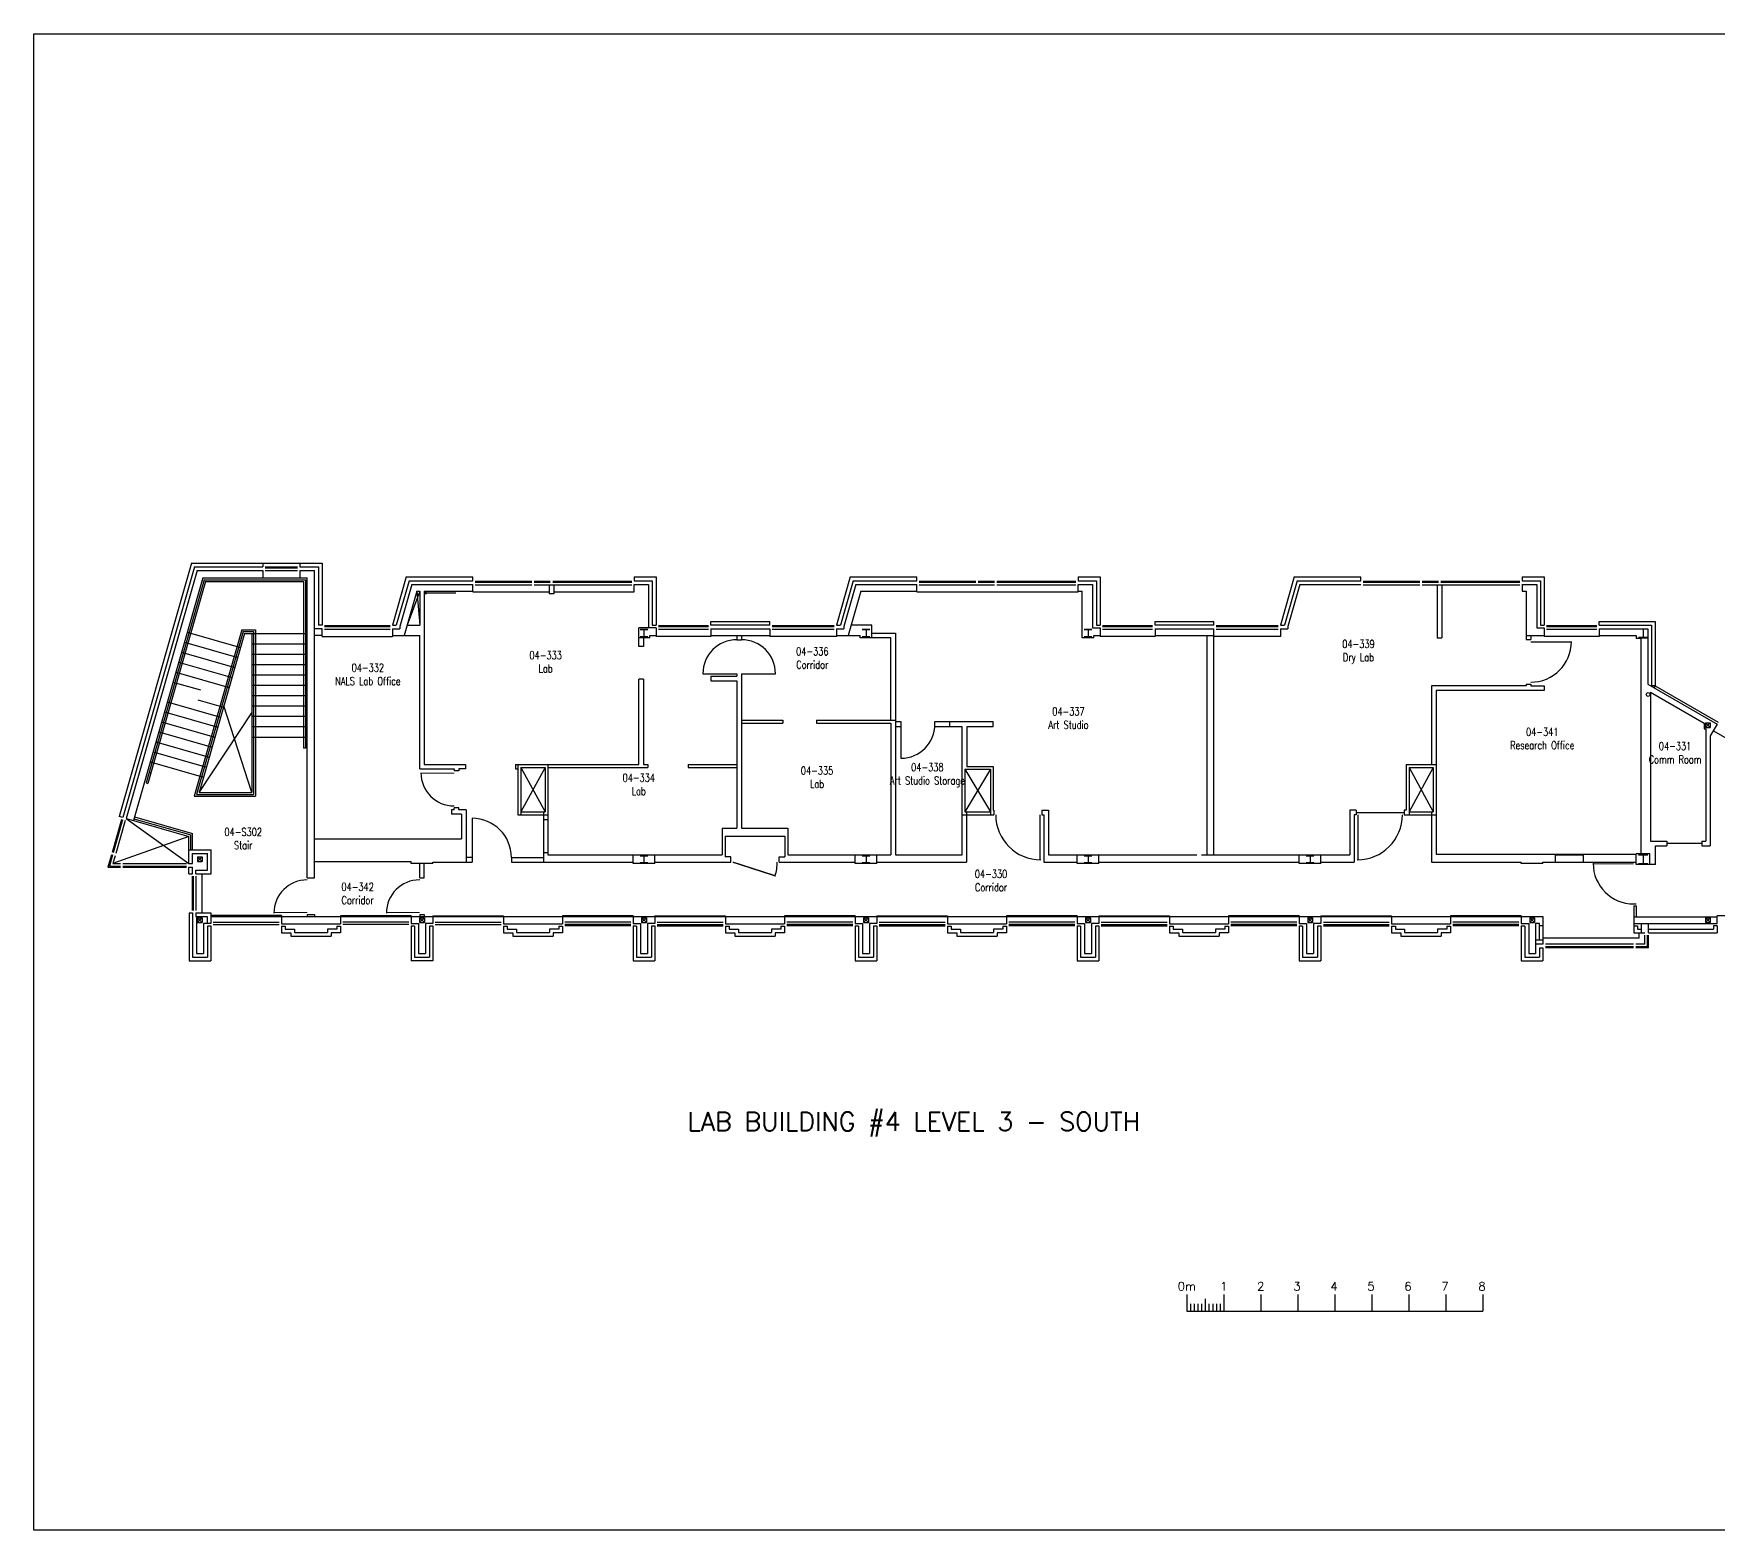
# Model space of a CAD drawing. Extents: x 11182 to 734459, y -1391328 to 152085.
# Drawn here: x 387049 to 432575, y -151485 to -111038 of the extents above; entities that cross this region are included whole.
import ezdxf
from ezdxf.enums import TextEntityAlignment as Align

# ---------------------------------------------------------------- set-up
doc = ezdxf.new("R2010")
doc.units = 0
doc.header["$LTSCALE"] = 500
doc.header["$MEASUREMENT"] = 0
doc.layers.get('0').update_dxf_attribs({"linetype": 'CONTINUOUS'})
doc.layers.add('0_Defpoints', color=106, linetype='CONTINUOUS', plot=False)
for name, color, linetype in [('0_room_data', 7, 'CONTINUOUS'), ('0_text', 7, 'CONTINUOUS'), ('1_Wall_Exist', 251, 'CONTINUOUS'), ('3_Text', 7, 'CONTINUOUS')]:
    doc.layers.add(name, color=color, linetype=linetype)
doc.styles.add('1_200', font='simplex.shx', dxfattribs={"width": 0.75, "height": 460})
doc.styles.get("Standard").update_dxf_attribs({"font": 'ROMANS', "height": 200})

# ---------------------------------------------------------------- blocks, each defined once
blk = doc.blocks.new('room_data')
at = {"layer": '3_Text', "style": '1_200', "width": 0.75}
for tag, p in [('ROOMNUM', (0, 0)), ('ROOMUSE', (0, -575))]:
    blk.add_attdef(tag, text='', height=345, dxfattribs=at).set_placement(p, align=Align.MIDDLE_CENTER)

msp = doc.modelspace()

# ---------------------------------------------------------------- linework, layer by layer
for p, q in [((418211, -145115), (418211, -145561)), ((419211, -145115), (419211, -145561)), ((420211, -145115), (420211, -145561)), ((421211, -145115), (421211, -145561)), ((422211, -145115), (422211, -145561)), ((423211, -145115), (423211, -145561)), ((424211, -145115), (424211, -145561)), ((425211, -145115), (425211, -145561)), ((426211, -145115), (426211, -145561)), ((418211, -145561), (426211, -145561)), ((418311, -145361), (418311, -145561)), ((418411, -145361), (418411, -145561)), ((418511, -145361), (418511, -145561)), ((418611, -145361), (418611, -145561)), ((418711, -145229), (418711, -145561)), ((418811, -145361), (418811, -145561)), ((418911, -145361), (418911, -145561)), ((419011, -145361), (419011, -145561)), ((419111, -145361), (419111, -145561))]:
    msp.add_line(p, q)
at = {"layer": '0_Defpoints'}
msp.add_line((387049, -111038), (503373, -111038), dxfattribs=at)
msp.add_lwpolyline([(503373, -151485), (387049, -151485), (387049, -111038)], dxfattribs=at)
at = {"layer": '1_Wall_Exist'}
for p, q in [((391316, -125345), (389359, -132191)), ((391391, -125445), (389455, -132218)), ((391467, -125545), (389551, -132246)), ((391316, -125345), (394842, -125345)), ((391391, -125445), (393242, -125445)), ((391467, -125545), (393242, -125545)), ((393242, -125345), (393242, -125445)), ((393242, -125545), (393242, -125745)), ((393306, -125445), (394178, -125445)), ((393306, -125475), (394178, -125475)), ((393306, -125545), (394178, -125545)), ((394242, -125345), (394242, -125445)), ((394242, -125445), (394742, -125445)), ((394242, -125545), (394642, -125545)), ((394242, -125545), (394242, -125745)), ((394642, -133855), (394642, -125545)), ((394742, -125445), (394742, -127021)), ((394842, -125345), (394842, -127021)), ((391617, -125745), (389743, -132301)), ((391655, -125795), (390085, -131286)), ((391693, -125845), (390133, -131300)), ((391617, -125745), (394442, -125745)), ((391655, -125795), (394392, -125795)), ((391693, -125845), (394342, -125845)), ((394342, -125845), (394342, -130345)), ((394392, -125795), (394392, -130345)), ((394442, -133855), (394442, -125745)), ((397117, -125720), (396745, -127021)), ((397192, -125820), (396849, -127021)), ((397268, -125920), (396942, -127059)), ((397403, -126100), (397060, -127300)), ((397117, -125720), (398916, -125720)), ((397480, -126100), (397140, -127022)), ((397192, -125820), (398916, -125820)), ((397268, -125920), (398916, -125920)), ((397403, -126100), (397480, -126100)), ((397403, -126100), (397480, -127022)), ((397480, -126100), (397480, -127022)), ((397604, -126100), (397604, -130785)), ((397604, -126100), (398916, -126100)), ((398916, -125820), (398916, -125720)), ((398916, -126125), (398916, -125920)), ((398980, -125831), (400510, -125831)), ((398980, -125861), (400510, -125861)), ((398980, -125931), (400510, -125931)), ((400574, -125831), (401010, -125831)), ((400574, -125861), (401010, -125861)), ((400574, -125931), (403213, -125931)), ((400980, -125931), (400980, -126175)), ((401074, -125831), (403213, -125831)), ((401074, -125861), (403213, -125861)), ((401104, -125931), (401104, -126175)), ((403277, -125720), (403277, -125820)), ((403277, -125720), (403867, -125720)), ((403277, -125820), (403767, -125820)), ((403277, -126125), (403277, -125920)), ((403277, -125920), (403667, -125920)), ((403667, -125920), (403667, -127091)), ((403767, -125820), (403767, -127021)), ((403867, -125720), (403867, -127021)), ((409117, -125720), (408745, -127021)), ((409192, -125820), (408849, -127021)), ((409268, -125920), (408942, -127059)), ((409403, -126100), (409060, -127300)), ((409117, -125720), (410916, -125720)), ((409192, -125820), (410916, -125820)), ((409268, -125920), (410916, -125920)), ((409403, -126100), (410916, -126100)), ((410916, -125820), (410916, -125720)), ((410916, -126125), (410916, -125920)), ((410980, -125831), (412510, -125831)), ((410980, -125861), (412510, -125861)), ((410980, -125931), (413010, -125931)), ((412574, -125831), (413010, -125831)), ((412574, -125861), (413010, -125861)), ((413074, -125831), (415213, -125831)), ((413074, -125861), (415213, -125861)), ((413074, -125931), (415213, -125931)), ((415277, -125720), (415867, -125720)), ((415277, -125720), (415277, -125820)), ((415277, -125820), (415767, -125820)), ((415277, -125920), (415667, -125920)), ((415277, -126125), (415277, -125920)), ((415277, -126100), (415383, -126100)), ((415383, -127363), (415383, -126100)), ((415667, -125920), (415667, -127091)), ((415767, -125820), (415767, -127021)), ((415867, -125720), (415867, -127021)), ((421117, -125720), (420745, -127021)), ((421192, -125820), (420849, -127021)), ((421268, -125920), (420942, -127059)), ((421117, -125720), (422916, -125720)), ((421192, -125820), (422916, -125820)), ((421268, -125920), (422916, -125920)), ((422916, -125820), (422916, -125720)), ((422980, -125831), (424510, -125831)), ((422980, -125861), (424510, -125861)), ((422980, -125931), (424510, -125931)), ((424574, -125831), (425010, -125831)), ((424574, -125861), (425010, -125861)), ((424574, -125931), (427213, -125931)), ((424980, -125931), (424980, -127363)), ((425074, -125831), (427213, -125831)), ((425074, -125861), (427213, -125861)), ((425104, -125931), (425104, -127363)), ((427277, -125720), (427867, -125720)), ((427277, -125720), (427277, -125820)), ((427277, -125820), (427767, -125820)), ((427277, -125920), (427667, -125920)), ((427277, -125920), (427277, -126100)), ((427277, -126100), (427383, -126100)), ((427383, -126100), (427383, -127414)), ((427667, -125920), (427667, -127091)), ((427767, -125820), (427767, -127021)), ((427867, -125720), (427867, -127021)), ((397604, -126150), (398454, -126150)), ((397664, -126120), (397624, -126120)), ((397624, -126120), (397624, -126180)), ((397664, -126180), (397624, -126180)), ((398916, -126125), (400980, -126125)), ((401104, -126175), (400980, -126175)), ((401104, -126125), (403277, -126125)), ((410916, -126125), (415277, -126125)), ((405352, -126920), (406942, -126920)), ((405352, -127021), (405352, -126920)), ((406942, -127021), (406942, -126920)), ((417352, -127021), (417352, -126920)), ((417352, -126920), (418942, -126920)), ((418942, -127021), (418942, -126920)), ((429352, -126920), (430867, -126920)), ((429352, -127020), (429352, -126920)), ((430867, -126920), (430867, -128659)), ((391197, -127215), (392639, -127627)), ((392673, -127145), (391387, -131645)), ((392711, -127195), (391453, -131595)), ((392749, -127245), (391519, -131545)), ((392673, -127145), (393042, -127145)), ((392711, -127195), (392992, -127195)), ((392749, -127245), (394442, -127245)), ((392942, -127245), (392942, -131545)), ((392992, -127195), (392992, -131595)), ((393042, -127145), (393042, -131645)), ((394842, -127120), (394642, -127120)), ((394842, -127300), (394642, -127300)), ((394842, -127021), (394742, -127021)), ((394842, -127325), (394842, -127120)), ((394842, -127325), (396742, -127325)), ((394906, -127031), (396678, -127031)), ((394906, -127061), (396678, -127061)), ((394906, -127131), (396678, -127131)), ((396742, -127120), (396742, -127325)), ((396742, -127120), (396942, -127120)), ((396742, -127300), (397480, -127300)), ((396745, -127021), (396849, -127021)), ((396942, -127059), (396942, -127120)), ((397140, -127022), (397480, -127022)), ((397480, -130909), (397480, -127300)), ((403404, -127596), (403404, -127091)), ((403867, -127091), (403404, -127091)), ((403701, -127363), (403404, -127363)), ((403644, -127143), (403440, -127143)), ((403644, -127153), (403440, -127153)), ((403644, -127337), (403440, -127337)), ((403644, -127347), (403440, -127347)), ((403528, -127363), (403528, -127596)), ((403542, -127143), (403542, -127347)), ((403701, -127363), (403701, -127300)), ((403701, -127300), (403867, -127300)), ((403767, -127021), (403867, -127021)), ((403867, -127091), (403867, -127325)), ((405352, -127325), (403867, -127325)), ((403931, -127031), (405288, -127031)), ((403931, -127061), (405288, -127061)), ((403931, -127131), (405288, -127131)), ((406942, -127021), (405352, -127021)), ((405352, -127120), (405352, -127325)), ((405352, -127120), (406942, -127120)), ((405352, -127300), (406942, -127300)), ((406052, -127300), (406052, -127415)), ((406052, -127415), (406176, -127415)), ((406176, -127300), (406176, -127415)), ((406942, -127120), (406942, -127325)), ((408742, -127325), (406942, -127325)), ((407006, -127031), (408678, -127031)), ((407006, -127061), (408678, -127061)), ((407006, -127131), (408678, -127131)), ((408742, -127120), (408942, -127120)), ((408742, -127120), (408742, -127325)), ((408742, -127300), (409383, -127300)), ((408745, -127021), (408849, -127021)), ((408942, -127059), (408942, -127120)), ((409701, -127022), (409140, -127022)), ((409383, -127363), (409383, -127300)), ((410213, -127363), (409383, -127363)), ((409644, -127143), (409440, -127143)), ((409644, -127153), (409440, -127153)), ((409644, -127337), (409440, -127337)), ((409644, -127347), (409440, -127347)), ((409542, -127143), (409542, -127347)), ((409701, -127363), (409701, -127022)), ((409701, -127239), (410337, -127239)), ((410213, -129590), (410213, -127363)), ((410337, -127239), (410337, -133227)), ((415701, -127363), (415383, -127363)), ((415644, -127143), (415440, -127143)), ((415644, -127153), (415440, -127153)), ((415644, -127337), (415440, -127337)), ((415644, -127347), (415440, -127347)), ((415542, -127143), (415542, -127347)), ((415667, -127091), (415867, -127091)), ((415701, -127300), (415867, -127300)), ((415701, -127363), (415701, -127300)), ((415767, -127021), (415867, -127021)), ((415867, -127091), (415867, -127325)), ((417352, -127325), (415867, -127325)), ((415931, -127031), (417288, -127031)), ((415931, -127061), (417288, -127061)), ((415931, -127131), (417288, -127131)), ((418942, -127021), (417352, -127021)), ((417352, -127120), (418942, -127120)), ((417352, -127120), (417352, -127325)), ((417352, -127300), (418942, -127300)), ((418764, -133227), (418764, -127300)), ((418942, -133227), (418942, -127120)), ((420742, -127325), (418942, -127325)), ((419006, -127031), (420678, -127031)), ((419006, -127061), (420678, -127061)), ((419006, -127131), (420678, -127131)), ((420742, -127120), (420942, -127120)), ((420742, -127120), (420742, -127325)), ((420745, -127021), (420849, -127021)), ((420942, -127059), (420942, -127120)), ((424980, -127363), (425104, -127363)), ((427383, -127300), (427867, -127300)), ((427383, -127414), (427507, -127414)), ((427507, -127300), (427507, -127414)), ((427667, -127091), (427867, -127091)), ((427767, -127021), (427867, -127021)), ((427867, -127091), (427867, -127325)), ((429352, -127325), (427867, -127325)), ((427931, -127031), (429288, -127031)), ((427931, -127061), (429288, -127061)), ((427931, -127131), (429288, -127131)), ((429352, -127020), (430767, -127020)), ((429352, -127120), (429352, -127325)), ((429352, -127120), (430669, -127120)), ((429352, -127300), (430358, -127300)), ((430358, -127300), (430358, -127386)), ((430480, -127386), (430358, -127386)), ((430669, -127130), (430415, -127130)), ((430669, -127360), (430415, -127360)), ((430669, -127370), (430415, -127370)), ((430480, -127386), (430480, -133202)), ((430542, -127120), (430542, -127370)), ((430667, -127120), (430667, -128617)), ((430767, -127020), (430767, -128659)), ((391043, -127753), (392485, -128166)), ((391120, -127484), (392562, -127896)), ((392942, -127525), (394442, -127525)), ((392942, -127805), (394442, -127805)), ((403528, -127596), (403404, -127596)), ((390889, -128292), (392332, -128704)), ((390966, -128023), (392409, -128435)), ((392942, -128085), (394442, -128085)), ((392942, -128365), (394442, -128365)), ((405133, -128335), (406053, -128335)), ((406052, -128335), (406052, -128400)), ((406177, -128335), (406176, -128400)), ((406177, -128335), (407097, -128335)), ((390812, -128561), (391558, -128774)), ((392942, -128645), (394442, -128645)), ((403404, -130785), (403404, -128486)), ((403528, -128486), (403404, -128486)), ((403528, -128486), (403528, -130785)), ((405352, -128400), (405352, -128524)), ((405352, -128400), (406052, -128400)), ((405352, -128524), (406052, -128524)), ((406052, -128524), (406052, -132512)), ((406176, -128400), (406176, -132512)), ((424823, -128663), (424823, -130785)), ((427383, -128663), (424823, -128663)), ((427867, -128787), (424947, -128787)), ((424947, -128787), (424947, -133210)), ((427383, -128614), (427383, -128663)), ((427383, -128614), (427507, -128614)), ((427507, -128614), (427507, -128663)), ((427507, -128663), (427867, -128663)), ((427867, -128663), (427867, -128787)), ((430667, -128617), (432540, -129699)), ((430742, -128834), (432196, -129673)), ((430742, -128834), (430742, -132861)), ((430867, -128659), (430767, -128659)), ((430867, -128659), (430835, -128714)), ((430867, -128659), (432572, -129643)), ((390658, -129099), (392101, -129512)), ((391481, -129043), (392178, -129243)), ((392942, -131545), (392188, -129207)), ((392942, -128925), (394442, -128925)), ((392942, -129205), (394442, -129205)), ((390505, -129638), (391947, -130050)), ((390581, -129369), (392024, -129781)), ((391519, -131545), (392942, -129395)), ((392942, -129485), (394442, -129485)), ((406177, -129590), (407296, -129590)), ((406177, -129670), (407296, -129670)), ((407296, -129590), (407296, -129670)), ((408206, -129590), (408206, -129670)), ((408206, -129590), (410337, -129590)), ((408206, -129670), (410213, -129670)), ((410213, -129670), (410213, -133227)), ((410337, -129625), (410486, -129625)), ((410486, -129625), (410486, -130620)), ((411406, -129625), (412982, -129625)), ((411406, -129771), (411406, -129625)), ((411807, -129771), (411807, -129625)), ((412982, -129771), (412982, -129625)), ((432196, -129673), (432196, -129824)), ((432228, -129664), (432228, -129792)), ((432228, -129664), (432356, -129664)), ((432356, -129664), (432228, -129792)), ((432228, -129664), (432356, -129792)), ((432356, -129664), (432356, -129792)), ((432540, -129699), (432358, -130014)), ((390351, -130176), (391793, -130589)), ((390428, -129907), (391870, -130319)), ((392942, -129765), (394442, -129765)), ((392942, -130045), (394442, -130045)), ((410486, -129771), (410337, -129771)), ((412137, -129771), (411406, -129771)), ((412137, -133227), (412137, -129771)), ((412271, -129771), (412271, -130838)), ((412982, -129771), (412271, -129771)), ((432196, -129824), (432234, -129824)), ((432228, -129792), (432356, -129792)), ((432234, -129824), (432234, -132861)), ((432358, -130014), (432358, -132985)), ((434287, -130941), (432439, -129874)), ((390274, -130446), (391716, -130858)), ((394392, -130345), (394342, -130345)), ((390168, -130998), (390216, -131011)), ((390197, -130715), (391639, -131127)), ((397480, -130909), (398413, -130909)), ((397604, -130785), (398714, -130785)), ((398413, -130909), (398413, -130959)), ((398537, -130959), (398413, -130959)), ((398537, -130909), (398537, -130959)), ((398714, -130909), (398537, -130909)), ((398714, -130785), (398714, -130909)), ((400072, -130785), (400072, -130909)), ((400072, -130785), (403404, -130785)), ((400072, -130909), (400137, -130909)), ((400137, -130785), (400137, -132145)), ((400217, -130865), (400867, -132065)), ((400867, -130865), (400217, -132065)), ((400217, -130865), (400867, -130865)), ((400217, -130865), (400217, -132145)), ((400867, -130865), (400867, -132065)), ((400947, -130785), (400947, -133227)), ((400947, -130865), (403643, -130865)), ((403528, -130785), (403643, -130785)), ((403643, -130785), (403643, -130865)), ((404738, -130785), (406052, -130785)), ((404738, -130785), (404738, -130865)), ((404738, -130865), (406052, -130865)), ((412217, -130918), (412902, -130918)), ((412217, -130918), (412217, -132065)), ((412902, -130918), (412217, -132065)), ((412217, -130918), (412902, -132065)), ((412271, -130838), (412982, -130838)), ((412902, -130918), (412902, -132145)), ((412982, -130838), (412982, -132021)), ((424137, -130785), (424137, -132021)), ((424137, -130785), (424947, -130785)), ((424217, -130865), (424867, -132065)), ((424867, -130865), (424217, -132065)), ((424217, -130865), (424867, -130865)), ((424217, -130865), (424217, -132145)), ((424867, -130865), (424867, -132065)), ((390085, -131286), (390133, -131300)), ((391519, -131545), (392942, -131545)), ((391387, -131645), (393042, -131645)), ((391453, -131595), (392992, -131595)), ((398337, -132009), (398337, -132133)), ((398413, -132009), (398337, -132009)), ((398413, -132009), (398413, -131959)), ((398537, -131959), (398413, -131959)), ((398537, -132009), (398537, -131959)), ((398737, -132009), (398537, -132009)), ((398737, -132009), (398737, -133427)), ((412982, -132021), (412997, -132021)), ((412997, -132021), (412997, -132145)), ((414297, -132021), (414297, -132145)), ((414297, -132021), (414471, -132021)), ((414471, -132021), (414471, -133227)), ((422613, -132021), (422613, -133227)), ((422787, -132021), (422613, -132021)), ((422787, -132021), (422787, -132145)), ((424087, -132021), (424087, -132145)), ((424137, -132021), (424087, -132021)), ((389424, -132276), (389170, -133163)), ((389453, -132284), (389199, -133171)), ((389520, -132304), (389266, -133191)), ((389455, -132218), (389359, -132191)), ((389551, -132246), (389743, -132301)), ((389551, -132246), (391242, -133463)), ((389743, -132301), (391242, -132730)), ((389757, -132253), (391292, -132692)), ((389771, -132205), (391342, -132654)), ((398613, -132133), (398337, -132133)), ((398613, -132133), (398613, -132795)), ((398899, -132243), (398899, -133427)), ((400137, -132145), (400947, -132145)), ((400217, -132065), (400867, -132065)), ((400823, -132065), (400823, -133427)), ((400947, -132285), (400823, -132285)), ((412137, -132145), (412997, -132145)), ((412217, -132065), (412902, -132065)), ((412261, -132065), (412261, -133427)), ((414297, -132145), (414347, -132145)), ((414347, -132145), (414347, -133427)), ((422737, -132145), (422737, -133427)), ((422787, -132145), (422737, -132145)), ((422787, -132083), (424087, -132083)), ((424087, -132145), (424947, -132145)), ((424217, -132065), (424867, -132065)), ((424823, -132065), (424823, -133427)), ((391242, -132730), (389188, -133463)), ((391242, -133463), (391242, -132730)), ((391292, -133095), (391292, -132692)), ((391342, -133095), (391342, -132654)), ((394642, -132795), (398613, -132795)), ((405652, -132512), (406052, -132512)), ((405652, -132512), (405652, -133227)), ((405732, -132723), (405732, -133283)), ((405732, -132723), (407352, -132723)), ((406176, -132512), (407432, -132512)), ((407352, -132723), (407352, -133283)), ((407432, -132512), (407432, -133227)), ((430742, -132861), (431184, -132861)), ((431184, -132861), (431184, -132985)), ((432134, -132923), (431184, -132923)), ((432134, -132861), (432234, -132861)), ((432134, -132861), (432134, -132985)), ((389153, -133225), (389056, -133563)), ((389181, -133233), (389096, -133533)), ((389249, -133252), (389188, -133463)), ((391242, -133095), (391842, -133095)), ((391342, -133463), (391342, -133195)), ((391342, -133195), (391742, -133195)), ((391478, -133281), (391478, -133409)), ((391478, -133281), (391606, -133281)), ((391606, -133281), (391478, -133409)), ((391478, -133281), (391606, -133409)), ((391606, -133281), (391606, -133409)), ((391742, -133645), (391742, -133195)), ((391842, -133745), (391842, -133095)), ((398899, -133303), (398737, -133303)), ((399959, -133303), (399959, -133427)), ((399959, -133303), (400823, -133303)), ((400947, -133172), (400823, -133172)), ((400947, -133227), (405652, -133227)), ((403247, -133463), (403247, -133227)), ((403440, -133243), (403644, -133243)), ((403440, -133253), (403644, -133253)), ((403542, -133243), (403542, -133447)), ((403837, -133463), (403837, -133227)), ((405892, -133283), (405732, -133283)), ((405892, -133427), (405892, -133283)), ((407192, -133283), (407352, -133283)), ((407192, -133427), (407192, -133283)), ((407432, -133227), (410213, -133227)), ((409247, -133463), (409247, -133227)), ((409440, -133243), (409644, -133243)), ((409440, -133253), (409644, -133253)), ((409542, -133243), (409542, -133447)), ((409837, -133463), (409837, -133227)), ((410337, -133227), (412137, -133227)), ((414471, -133227), (418480, -133227)), ((415247, -133463), (415247, -133227)), ((415440, -133243), (415644, -133243)), ((415440, -133253), (415644, -133253)), ((415542, -133243), (415542, -133447)), ((415837, -133463), (415837, -133227)), ((418604, -133227), (422613, -133227)), ((421247, -133463), (421247, -133227)), ((421440, -133243), (421644, -133243)), ((421440, -133253), (421644, -133253)), ((421542, -133243), (421542, -133447)), ((421837, -133463), (421837, -133227)), ((424947, -133210), (430358, -133210)), ((428163, -133227), (428921, -133227)), ((428163, -133227), (428163, -133427)), ((428921, -133227), (428921, -133427)), ((430726, -133202), (430358, -133202)), ((430358, -133488), (430358, -133202)), ((430417, -133220), (430667, -133220)), ((430417, -133230), (430667, -133230)), ((430542, -133220), (430542, -133470)), ((430726, -133488), (430726, -133202)), ((430882, -133488), (430882, -132985)), ((430882, -132985), (431184, -132985)), ((432134, -132985), (432358, -132985)), ((389056, -133563), (389392, -133563)), ((389096, -133533), (389392, -133533)), ((389188, -133463), (389392, -133463)), ((389456, -133463), (391178, -133463)), ((389456, -133533), (391178, -133533)), ((389456, -133563), (391178, -133563)), ((391242, -133463), (391342, -133463)), ((391242, -133563), (391342, -133563)), ((391242, -133745), (391242, -133563)), ((391242, -133745), (391342, -133745)), ((391328, -133809), (391328, -134731)), ((391342, -133745), (391342, -133563)), ((391358, -133809), (391358, -134731)), ((391428, -133745), (391428, -133645)), ((391428, -133645), (391742, -133645)), ((391428, -133745), (391842, -133745)), ((391428, -133809), (391428, -134731)), ((391478, -133409), (391606, -133409)), ((391595, -133745), (391595, -134795)), ((394642, -133407), (397247, -133407)), ((397247, -133463), (397247, -133407)), ((397837, -133463), (397247, -133463)), ((397480, -133855), (397480, -133463)), ((397604, -133855), (397604, -133463)), ((397837, -133463), (397837, -133427)), ((397837, -133427), (398899, -133427)), ((399959, -133427), (403247, -133427)), ((403837, -133463), (403247, -133463)), ((403440, -133437), (403644, -133437)), ((403440, -133447), (403644, -133447)), ((403837, -133427), (405892, -133427)), ((407192, -133427), (409247, -133427)), ((409837, -133463), (409247, -133463)), ((409440, -133437), (409644, -133437)), ((409440, -133447), (409644, -133447)), ((409837, -133427), (412261, -133427)), ((414347, -133427), (415247, -133427)), ((415837, -133463), (415247, -133463)), ((415440, -133437), (415644, -133437)), ((415440, -133447), (415644, -133447)), ((415837, -133427), (421247, -133427)), ((421837, -133463), (421247, -133463)), ((421440, -133437), (421644, -133437)), ((421440, -133447), (421644, -133447)), ((421837, -133427), (422737, -133427)), ((424823, -133427), (427247, -133427)), ((427247, -133463), (427247, -133427)), ((427837, -133463), (427247, -133463)), ((427837, -133463), (427837, -133427)), ((427837, -133427), (430358, -133427)), ((430882, -133488), (430358, -133488)), ((430417, -133460), (430667, -133460)), ((430417, -133470), (430667, -133470)), ((394442, -133855), (394642, -133855)), ((397480, -133855), (397604, -133855)), ((430292, -134557), (430356, -134557)), ((430292, -134607), (430292, -135335)), ((430292, -134607), (430356, -134607)), ((430356, -134607), (430356, -134903)), ((391247, -134795), (391247, -136095)), ((391247, -134795), (391342, -134795)), ((391342, -134795), (391342, -135995)), ((391428, -134795), (391428, -134895)), ((391428, -134795), (391837, -134795)), ((391428, -134895), (391737, -134895)), ((391450, -134903), (391450, -135895)), ((391478, -134931), (391606, -135059)), ((391606, -134931), (391478, -135059)), ((391478, -134931), (391606, -134931)), ((391478, -134931), (391478, -135059)), ((391478, -135059), (391606, -135059)), ((391606, -134931), (391606, -135059)), ((391837, -135087), (391634, -135087)), ((391634, -135087), (391634, -135895)), ((391737, -134895), (391737, -135087)), ((391742, -135147), (391837, -135147)), ((391742, -135155), (391742, -135995)), ((391837, -134795), (391837, -135087)), ((393747, -134870), (391837, -134870)), ((391837, -134895), (427837, -134895)), ((391837, -135147), (391837, -136095)), ((391901, -135045), (393683, -135045)), ((391901, -135115), (393683, -135115)), ((393747, -134870), (393747, -135095)), ((393747, -135095), (395337, -135095)), ((393747, -135155), (393747, -135335)), ((393747, -135155), (393847, -135155)), ((393847, -135155), (393847, -135235)), ((394442, -134842), (394442, -134895)), ((394442, -134842), (394642, -134842)), ((394642, -134842), (394642, -134895)), ((395237, -135155), (395337, -135155)), ((395237, -135155), (395237, -135235)), ((395337, -134878), (395337, -135095)), ((397247, -134878), (395337, -134878)), ((395337, -135155), (395337, -135335)), ((397183, -135045), (395401, -135045)), ((397183, -135115), (395401, -135115)), ((397247, -134878), (397247, -135087)), ((397247, -135087), (397450, -135087)), ((397247, -135147), (397247, -136095)), ((397247, -135147), (397342, -135147)), ((397342, -135155), (397342, -135995)), ((397450, -135087), (397450, -135895)), ((397478, -134931), (397606, -135059)), ((397606, -134931), (397478, -135059)), ((397478, -134931), (397606, -134931)), ((397478, -134931), (397478, -135059)), ((397478, -135059), (397606, -135059)), ((397480, -134842), (397480, -134895)), ((397480, -134842), (397604, -134842)), ((397604, -134842), (397604, -134895)), ((397606, -134931), (397606, -135059)), ((397837, -135087), (397634, -135087)), ((397634, -135087), (397634, -135895)), ((397742, -135147), (397837, -135147)), ((397742, -135155), (397742, -135995)), ((397837, -134878), (399747, -134878)), ((397837, -134878), (397837, -135087)), ((397837, -135147), (397837, -136095)), ((397901, -135045), (399683, -135045)), ((397901, -135115), (399683, -135115)), ((399747, -134878), (399747, -135095)), ((399747, -135095), (401337, -135095)), ((399747, -135155), (399747, -135335)), ((399747, -135155), (399847, -135155)), ((399847, -135155), (399847, -135235)), ((401237, -135155), (401337, -135155)), ((401237, -135155), (401237, -135235)), ((403247, -134878), (401337, -134878)), ((401337, -134878), (401337, -135095)), ((401337, -135155), (401337, -135335)), ((403183, -135045), (401401, -135045)), ((403183, -135115), (401401, -135115)), ((403183, -135145), (401401, -135145)), ((403247, -134878), (403247, -135087)), ((403247, -135087), (403450, -135087)), ((403247, -135147), (403342, -135147)), ((403247, -135147), (403247, -136095)), ((403342, -135155), (403342, -135995)), ((403450, -135087), (403450, -135895)), ((403478, -134931), (403478, -135059)), ((403478, -134931), (403606, -134931)), ((403606, -134931), (403478, -135059)), ((403478, -134931), (403606, -135059)), ((403478, -135059), (403606, -135059)), ((403606, -134931), (403606, -135059)), ((403634, -135087), (403634, -135895)), ((403837, -135087), (403634, -135087)), ((403742, -135147), (403837, -135147)), ((403742, -135155), (403742, -135995)), ((403837, -134878), (403837, -135087)), ((403837, -134878), (405747, -134878)), ((403837, -135147), (403837, -136095)), ((403901, -135045), (405683, -135045)), ((403901, -135115), (405683, -135115)), ((403901, -135145), (405683, -135145)), ((405747, -134878), (405747, -135095)), ((405747, -135095), (407337, -135095)), ((405747, -135155), (405847, -135155)), ((405747, -135155), (405747, -135335)), ((405847, -135155), (405847, -135235)), ((407237, -135155), (407237, -135235)), ((407237, -135155), (407337, -135155)), ((407337, -134878), (407337, -135095)), ((409247, -134878), (407337, -134878)), ((407337, -135155), (407337, -135335)), ((409183, -135045), (407401, -135045)), ((409183, -135115), (407401, -135115)), ((409183, -135145), (407401, -135145)), ((409247, -134878), (409247, -135087)), ((409247, -135087), (409450, -135087)), ((409247, -135147), (409342, -135147)), ((409247, -135147), (409247, -136095)), ((409342, -135155), (409342, -135995)), ((409450, -135087), (409450, -135895)), ((409478, -134931), (409478, -135059)), ((409478, -134931), (409606, -134931)), ((409606, -134931), (409478, -135059)), ((409478, -134931), (409606, -135059)), ((409478, -135059), (409606, -135059)), ((409606, -134931), (409606, -135059)), ((409634, -135087), (409634, -135895)), ((409837, -135087), (409634, -135087)), ((409742, -135147), (409837, -135147)), ((409742, -135155), (409742, -135995)), ((409837, -134878), (409837, -135087)), ((409837, -134878), (411747, -134878)), ((409837, -135147), (409837, -136095)), ((409901, -135045), (411683, -135045)), ((409901, -135115), (411683, -135115)), ((409901, -135145), (411683, -135145)), ((411747, -134878), (411747, -135095)), ((411747, -135095), (413337, -135095)), ((411747, -135155), (411847, -135155)), ((411747, -135155), (411747, -135335)), ((411847, -135155), (411847, -135235)), ((413237, -135155), (413237, -135235)), ((413237, -135155), (413337, -135155)), ((413337, -134878), (413337, -135095)), ((415247, -134878), (413337, -134878)), ((413337, -135155), (413337, -135335)), ((415183, -135045), (413401, -135045)), ((415183, -135115), (413401, -135115)), ((415183, -135145), (413401, -135145)), ((415247, -134878), (415247, -135087)), ((415247, -135087), (415450, -135087)), ((415247, -135147), (415342, -135147)), ((415247, -135147), (415247, -136095)), ((415342, -135155), (415342, -135995)), ((415450, -135087), (415450, -135895)), ((415478, -134931), (415478, -135059)), ((415478, -134931), (415606, -134931)), ((415606, -134931), (415478, -135059)), ((415478, -134931), (415606, -135059)), ((415478, -135059), (415606, -135059)), ((415606, -134931), (415606, -135059)), ((415634, -135087), (415634, -135895)), ((415837, -135087), (415634, -135087)), ((415742, -135147), (415837, -135147)), ((415742, -135155), (415742, -135995)), ((415837, -134878), (415837, -135087)), ((415837, -134878), (417747, -134878)), ((415837, -135147), (415837, -136095)), ((415901, -135045), (417683, -135045)), ((415901, -135115), (417683, -135115)), ((415901, -135145), (417683, -135145)), ((417747, -134878), (417747, -135095)), ((417747, -135095), (419337, -135095)), ((417747, -135155), (417847, -135155)), ((417747, -135155), (417747, -135335)), ((417847, -135155), (417847, -135235)), ((419237, -135155), (419237, -135235)), ((419237, -135155), (419337, -135155)), ((419337, -134878), (419337, -135095)), ((421247, -134878), (419337, -134878)), ((419337, -135155), (419337, -135335)), ((421183, -135045), (419401, -135045)), ((421183, -135115), (419401, -135115)), ((421183, -135145), (419401, -135145)), ((421247, -134878), (421247, -135087)), ((421247, -135087), (421450, -135087)), ((421247, -135147), (421342, -135147)), ((421247, -135147), (421247, -136095)), ((421342, -135155), (421342, -135995)), ((421450, -135087), (421450, -135895)), ((421478, -134931), (421478, -135059)), ((421478, -134931), (421606, -134931)), ((421606, -134931), (421478, -135059)), ((421478, -134931), (421606, -135059)), ((421478, -135059), (421606, -135059)), ((421606, -134931), (421606, -135059)), ((421634, -135087), (421634, -135895)), ((421837, -135087), (421634, -135087)), ((421742, -135147), (421837, -135147)), ((421742, -135155), (421742, -135995)), ((421837, -134878), (421837, -135087)), ((421837, -134878), (423747, -134878)), ((421837, -135147), (421837, -136095)), ((421901, -135045), (423683, -135045)), ((421901, -135115), (423683, -135115)), ((421901, -135145), (423683, -135145)), ((423747, -134878), (423747, -135095)), ((423747, -135095), (425337, -135095)), ((423747, -135155), (423847, -135155)), ((423747, -135155), (423747, -135335)), ((423847, -135155), (423847, -135235)), ((425237, -135155), (425237, -135235)), ((425237, -135155), (425337, -135155)), ((425337, -134878), (425337, -135095)), ((427247, -134878), (425337, -134878)), ((425337, -135155), (425337, -135335)), ((427183, -135045), (425401, -135045)), ((427183, -135115), (425401, -135115)), ((427183, -135145), (425401, -135145)), ((427247, -134878), (427247, -135087)), ((427247, -135087), (427450, -135087)), ((427247, -135147), (427247, -136095)), ((427247, -135147), (427342, -135147)), ((427342, -135155), (427342, -135995)), ((427450, -135087), (427450, -135895)), ((427478, -134931), (427606, -135059)), ((427606, -134931), (427478, -135059)), ((427478, -134931), (427606, -134931)), ((427478, -134931), (427478, -135059)), ((427478, -135059), (427606, -135059)), ((427606, -134931), (427606, -135059)), ((427742, -135087), (427634, -135087)), ((427634, -135087), (427634, -135895)), ((427742, -135537), (427742, -135087)), ((427837, -135147), (427742, -135147)), ((427837, -134895), (427837, -135645)), ((430292, -134903), (432542, -134903)), ((430292, -135085), (432542, -135085)), ((430292, -135145), (430392, -135145)), ((430392, -135145), (430392, -135235)), ((430492, -135087), (430492, -135335)), ((430692, -135335), (430692, -135087)), ((432228, -134931), (432356, -135059)), ((432356, -134931), (432228, -135059)), ((432228, -134931), (432356, -134931)), ((432228, -134931), (432228, -135059)), ((432228, -135059), (432356, -135059)), ((432356, -134931), (432356, -135059)), ((432542, -135145), (432442, -135145)), ((432442, -135145), (432442, -135235)), ((433378, -134878), (432542, -134878)), ((432542, -135087), (432542, -134878)), ((432542, -135145), (432542, -135335)), ((393747, -135335), (393997, -135335)), ((393847, -135235), (394097, -135235)), ((393997, -135335), (393997, -135425)), ((393997, -135425), (395087, -135425)), ((394097, -135235), (394097, -135325)), ((394097, -135325), (394987, -135325)), ((394987, -135235), (394987, -135325)), ((395237, -135235), (394987, -135235)), ((395337, -135335), (395087, -135335)), ((395087, -135335), (395087, -135425)), ((399747, -135335), (399997, -135335)), ((399847, -135235), (400097, -135235)), ((399997, -135335), (399997, -135425)), ((399997, -135425), (401087, -135425)), ((400097, -135235), (400097, -135325)), ((400097, -135325), (400987, -135325)), ((400987, -135235), (400987, -135325)), ((401237, -135235), (400987, -135235)), ((401337, -135335), (401087, -135335)), ((401087, -135335), (401087, -135425)), ((405747, -135335), (405997, -135335)), ((405847, -135235), (406097, -135235)), ((405997, -135335), (405997, -135425)), ((405997, -135425), (407087, -135425)), ((406097, -135235), (406097, -135325)), ((406097, -135325), (406987, -135325)), ((407237, -135235), (406987, -135235)), ((406987, -135235), (406987, -135325)), ((407087, -135335), (407087, -135425)), ((407337, -135335), (407087, -135335)), ((411747, -135335), (411997, -135335)), ((411847, -135235), (412097, -135235)), ((411997, -135335), (411997, -135425)), ((411997, -135425), (413087, -135425)), ((412097, -135235), (412097, -135325)), ((412097, -135325), (412987, -135325)), ((413237, -135235), (412987, -135235)), ((412987, -135235), (412987, -135325)), ((413087, -135335), (413087, -135425)), ((413337, -135335), (413087, -135335)), ((417747, -135335), (417997, -135335)), ((417847, -135235), (418097, -135235)), ((417997, -135335), (417997, -135425)), ((417997, -135425), (419087, -135425)), ((418097, -135235), (418097, -135325)), ((418097, -135325), (418987, -135325)), ((419237, -135235), (418987, -135235)), ((418987, -135235), (418987, -135325)), ((419087, -135335), (419087, -135425)), ((419337, -135335), (419087, -135335)), ((423747, -135335), (423997, -135335)), ((423847, -135235), (424097, -135235)), ((423997, -135335), (423997, -135425)), ((423997, -135425), (425087, -135425)), ((424097, -135235), (424097, -135325)), ((424097, -135325), (424987, -135325)), ((425237, -135235), (424987, -135235)), ((424987, -135235), (424987, -135325)), ((425087, -135335), (425087, -135425)), ((425337, -135335), (425087, -135335)), ((427837, -135537), (427634, -135537)), ((427837, -135645), (427634, -135645)), ((430432, -135485), (427837, -135485)), ((430282, -135645), (427906, -135645)), ((430292, -135335), (430592, -135335)), ((430592, -135645), (430346, -135645)), ((430392, -135235), (430492, -135235)), ((430432, -135485), (430432, -135335)), ((430592, -135645), (430592, -135399)), ((430662, -135715), (430662, -135399)), ((430692, -135235), (432442, -135235)), ((430692, -135335), (432542, -135335)), ((430692, -135745), (430692, -135399)), ((391247, -136095), (391837, -136095)), ((391342, -135995), (391742, -135995)), ((391450, -135895), (391634, -135895)), ((397837, -136095), (397247, -136095)), ((397342, -135995), (397742, -135995)), ((397450, -135895), (397634, -135895)), ((403247, -136095), (403837, -136095)), ((403342, -135995), (403742, -135995)), ((403450, -135895), (403634, -135895)), ((409247, -136095), (409837, -136095)), ((409342, -135995), (409742, -135995)), ((409450, -135895), (409634, -135895)), ((415247, -136095), (415837, -136095)), ((415342, -135995), (415742, -135995)), ((415450, -135895), (415634, -135895)), ((421247, -136095), (421837, -136095)), ((421342, -135995), (421742, -135995)), ((421450, -135895), (421634, -135895)), ((427247, -136095), (427837, -136095)), ((427342, -135995), (427742, -135995)), ((427450, -135895), (427634, -135895)), ((427742, -135745), (427837, -135745)), ((427742, -135753), (427742, -135995)), ((427837, -135745), (427837, -136095)), ((430282, -135715), (427906, -135715)), ((430282, -135745), (427906, -135745)), ((430662, -135715), (430346, -135715)), ((430692, -135745), (430346, -135745))]:
    msp.add_line(p, q, dxfattribs=at)
for points, const_width in [([(427507, -127480), (428607, -127480)], 33), ([(398413, -131023), (397513, -131023)], 27), ([(414247, -132145), (414247, -133363)], 36.5), ([(422837, -132145), (422837, -133363)], 36.5), ([(405942, -133427), (407102, -133801)], 36.5), ([(430292, -133474), (429192, -133474)], 33), ([(394442, -134792), (393542, -134792)], 27), ([(397480, -134792), (396580, -134792)], 27)]:
    msp.add_lwpolyline(points, dxfattribs=dict(at, const_width=const_width))
msp.add_circle((430676, -128896), 50, dxfattribs=at)
for centre, radius, start, end in [((406052, -128335), 920, 90, 180), ((406176, -128335), 920, 0, 90), ((427507, -127464), 1100, 270, 0), ((410486, -129698), 920, 270, 0), ((398413, -131009), 900, 180, 270), ((398899, -133303), 1060, 0, 90), ((414265, -132145), 1218, 180, 270), ((422819, -132145), 1218, 270, 0), ((405924, -133427), 1218, 342.4088, 0), ((430292, -133457), 1100, 180, 270), ((394442, -134805), 900, 90, 180), ((397480, -134805), 900, 90, 180)]:
    msp.add_arc(centre, radius, start, end, dxfattribs=at)

# ---------------------------------------------------------------- block references
at = {"layer": '0_room_data', "xscale": 0.626945779901152, "yscale": 0.626945779901152, "zscale": 0.626945779901152}
for p, values in [((422851, -127531), {'ROOMNUM': '04-339', 'ROOMUSE': 'Dry Lab'}), ((400884, -127835), {'ROOMNUM': '04-333', 'ROOMUSE': 'Lab'}), ((408091, -127730), {'ROOMNUM': '04-336', 'ROOMUSE': 'Corridor'}), ((396079, -128173), {'ROOMNUM': '04-332', 'ROOMUSE': 'NALS Lab Office'}), ((415013, -129355), {'ROOMNUM': '04-337', 'ROOMUSE': 'Art Studio'}), ((427817, -129908), {'ROOMNUM': '04-341', 'ROOMUSE': 'Research Office'}), ((431407, -130290), {'ROOMNUM': '04-331', 'ROOMUSE': 'Comm Room'}), ((403401, -131146), {'ROOMNUM': '04-334', 'ROOMUSE': 'Lab'}), ((408219, -130954), {'ROOMNUM': '04-335', 'ROOMUSE': 'Lab'}), ((411200, -130862), {'ROOMNUM': '04-338', 'ROOMUSE': 'Art Studio Storage'}), ((392711, -132612), {'ROOMNUM': '04-S302', 'ROOMUSE': 'Stair'}), ((412921, -133747), {'ROOMNUM': '04-330', 'ROOMUSE': 'Corridor'}), ((395803, -134094), {'ROOMNUM': '04-342', 'ROOMUSE': 'Corridor'})]:
    msp.add_blockref('room_data', p, dxfattribs=at).add_auto_attribs(values)

# ---------------------------------------------------------------- texts
at = {"layer": '0_text'}
msp.add_text('LAB BUILDING #4 LEVEL 3 - SOUTH', height=500, rotation=0, dxfattribs=at).set_placement((404713, -140685))
for s, p in [('0m', (418211, -144890)), ('1', (419211, -144890)), ('2', (420211, -144890)), ('3', (421188, -144890)), ('4', (422188, -144890)), ('5', (423188, -144890)), ('6', (424188, -144890)), ('7', (425188, -144890)), ('8', (426188, -144890))]:
    msp.add_text(s, height=231, rotation=0, dxfattribs=at).set_placement(p, align=Align.MIDDLE_CENTER)

doc.saveas('drawing.dxf')
